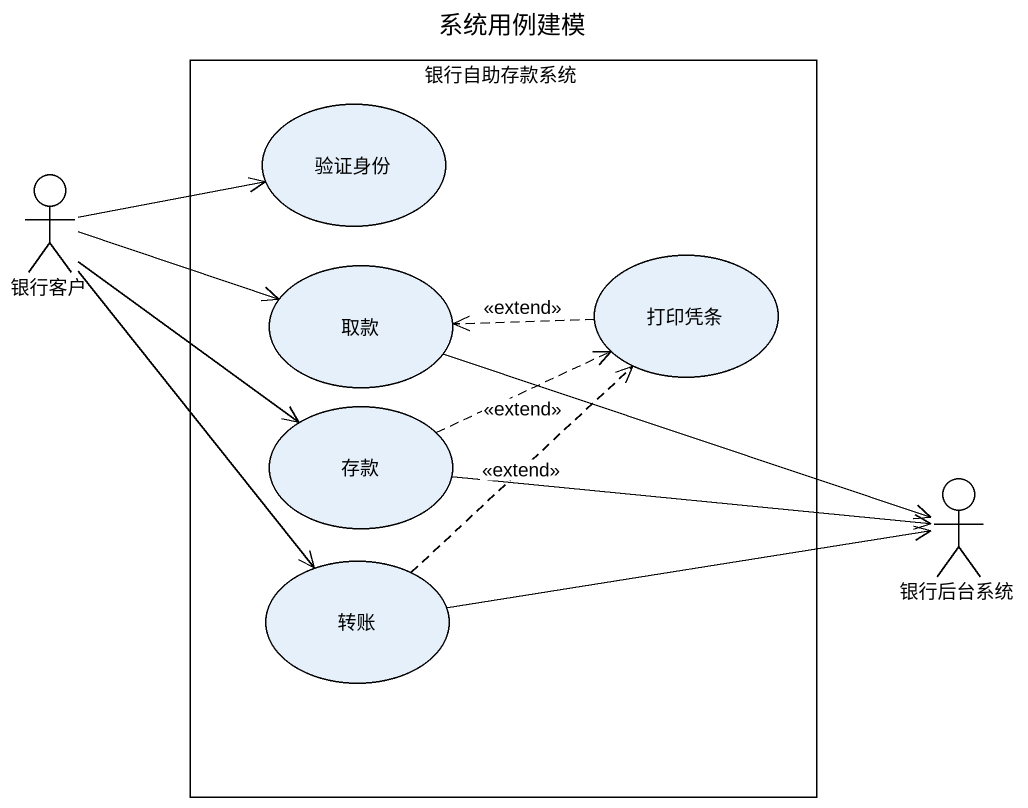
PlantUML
@startuml
title 系统用例建模
rectangle 银行自助存款系统 {
  usecase 验证身份
  usecase 取款
  usecase 打印凭条
  usecase 存款
  usecase 转账
}
actor 银行客户
actor 银行后台系统
银行客户 -right-> 验证身份
银行客户 -right-> 取款
银行客户 --> 存款
银行客户 --> 转账
取款 -right-> 银行后台系统
打印凭条 .left.> 取款 : <<extend>>
存款 .right.> 打印凭条 : <<extend>>
存款 -right-> 银行后台系统
转账 .up.> 打印凭条 : <<extend>>
转账 -right-> 银行后台系统
@enduml
